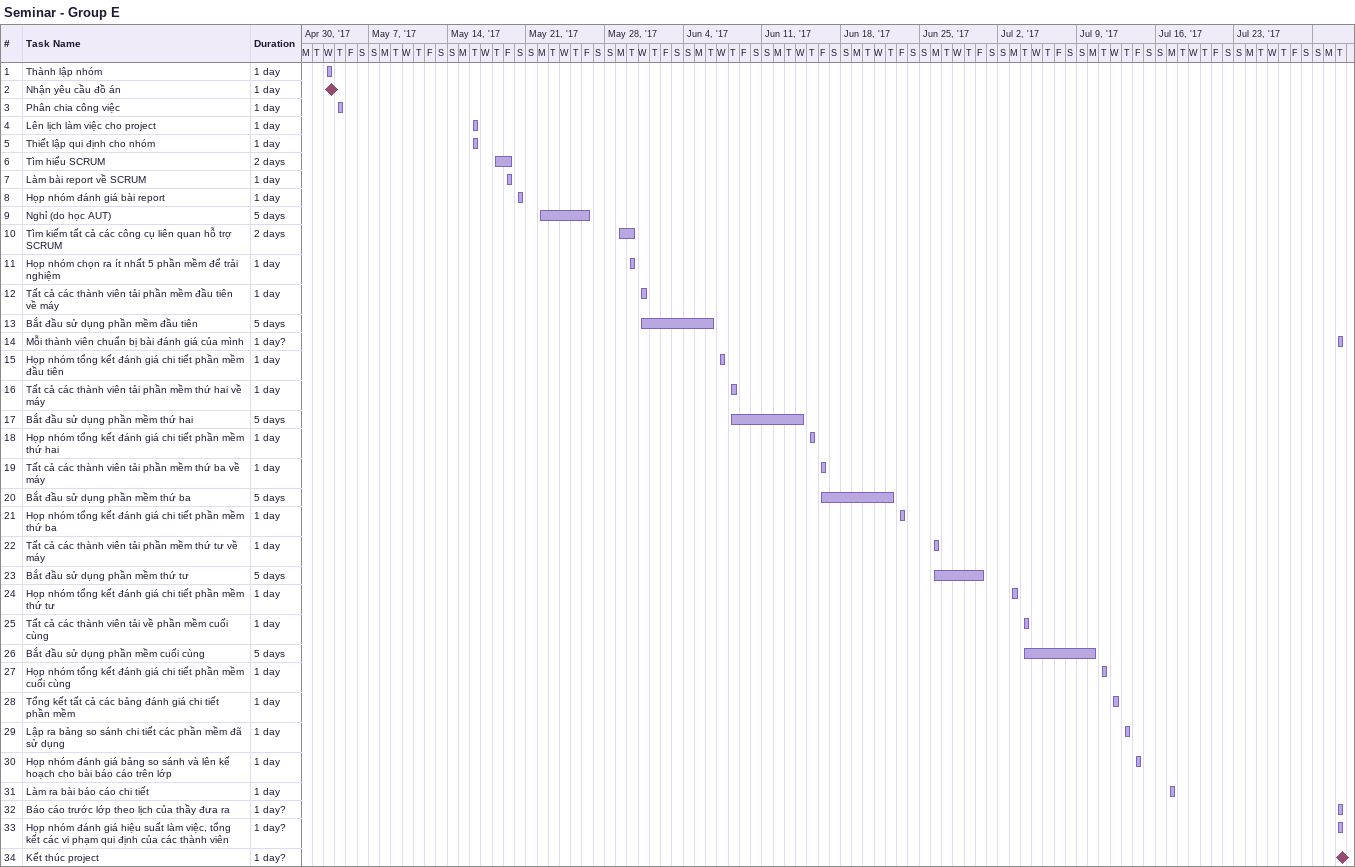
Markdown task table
Seminar - Group E

| ID | Task | Duration | Start | Finish |
|---|---|---|---|---|
| 1 | Thành lập nhóm | 1d | 2017-05-03 | 2017-05-03 |
| 2 | Nhận yêu cầu đồ án | 1d | 2017-05-03 | 2017-05-03 |
| 3 | Phân chia công việc | 1d | 2017-05-04 | 2017-05-04 |
| 4 | Lên lịch làm việc cho project | 1d | 2017-05-16 | 2017-05-16 |
| 5 | Thiết lập qui định cho nhóm | 1d | 2017-05-16 | 2017-05-16 |
| 6 | Tìm hiểu SCRUM | 2d | 2017-05-18 | 2017-05-19 |
| 7 | Làm bài report về SCRUM | 1d | 2017-05-19 | 2017-05-19 |
| 8 | Họp nhóm đánh giá bài report | 1d | 2017-05-20 | 2017-05-20 |
| 9 | Nghỉ (do học AUT) | 5d | 2017-05-22 | 2017-05-26 |
| 10 | Tìm kiếm tất cả các công cụ liên quan hỗ trợ SCRUM | 2d | 2017-05-29 | 2017-05-30 |
| 11 | Họp nhóm chọn ra ít nhất 5 phần mềm để trải nghiệm | 1d | 2017-05-30 | 2017-05-30 |
| 12 | Tất cả các thành viên tải phần mềm đầu tiên về máy | 1d | 2017-05-31 | 2017-05-31 |
| 13 | Bắt đầu sử dụng phần mềm đầu tiên | 5d | 2017-05-31 | 2017-06-06 |
| 14 | Mỗi thành viên chuẩn bị bài đánh giá của mình | 1d? | 2017-08-01 | 2017-08-01 |
| 15 | Họp nhóm tổng kết đánh giá chi tiết phần mềm đầu tiên | 1d | 2017-06-07 | 2017-06-07 |
| 16 | Tất cả các thành viên tải phần mềm thứ hai về máy | 1d | 2017-06-08 | 2017-06-08 |
| 17 | Bắt đầu sử dụng phần mềm thứ hai | 5d | 2017-06-08 | 2017-06-14 |
| 18 | Họp nhóm tổng kết đánh giá chi tiết phần mềm thứ hai | 1d | 2017-06-15 | 2017-06-15 |
| 19 | Tất cả các thành viên tải phần mềm thứ ba về máy | 1d | 2017-06-16 | 2017-06-16 |
| 20 | Bắt đầu sử dụng phần mềm thứ ba | 5d | 2017-06-16 | 2017-06-22 |
| 21 | Họp nhóm tổng kết đánh giá chi tiết phần mềm thứ ba | 1d | 2017-06-23 | 2017-06-23 |
| 22 | Tất cả các thành viên tải phần mềm thứ tư về máy | 1d | 2017-06-26 | 2017-06-26 |
| 23 | Bắt đầu sử dụng phần mềm thứ tư | 5d | 2017-06-26 | 2017-06-30 |
| 24 | Họp nhóm tổng kết đánh giá chi tiết phần mềm thứ tư | 1d | 2017-07-03 | 2017-07-03 |
| 25 | Tất cả các thành viên tải về phần mềm cuối cùng | 1d | 2017-07-04 | 2017-07-04 |
| 26 | Bắt đầu sử dụng phần mềm cuối cùng | 5d | 2017-07-04 | 2017-07-10 |
| 27 | Họp nhóm tổng kết đánh giá chi tiết phần mềm cuối cùng | 1d | 2017-07-11 | 2017-07-11 |
| 28 | Tổng kết tất cả các bảng đánh giá chi tiết phần mềm | 1d | 2017-07-12 | 2017-07-12 |
| 29 | Lập ra bảng so sánh chi tiết các phần mềm đã sử dụng | 1d | 2017-07-13 | 2017-07-13 |
| 30 | Họp nhóm đánh giá bảng so sánh và lên kế hoạch cho bài báo cáo trên lớp | 1d | 2017-07-14 | 2017-07-14 |
| 31 | Làm ra bài báo cáo chi tiết | 1d | 2017-07-17 | 2017-07-17 |
| 32 | Báo cáo trước lớp theo lịch của thầy đưa ra | 1d? | 2017-08-01 | 2017-08-01 |
| 33 | Họp nhóm đánh giá hiệu suất làm việc, tổng kết các vi phạm qui định của các thành viên | 1d? | 2017-08-01 | 2017-08-01 |
| 34 | Kết thúc project | 1d? | 2017-08-01 | 2017-08-01 |
